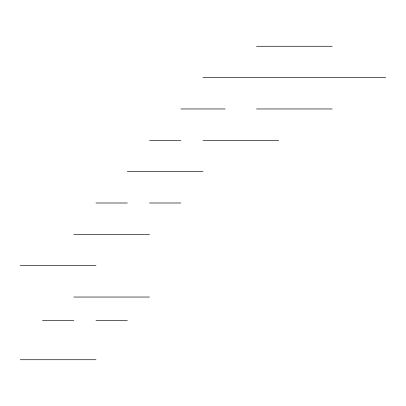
<?xml version="1.0" encoding="UTF-8"?>
<svg xmlns="http://www.w3.org/2000/svg" width="406" height="406" viewBox="0 0 406 406"><rect width="100%" height="100%" fill="white"/><g stroke="black" fill="none" stroke-linecap="round" stroke-linejoin="round"><path stroke-width="0.61" d="M256.511 46.269L332.189 46.269M203 77.617L385.7 77.617M180.832 108.96L225.168 108.96M256.511 108.96L332.189 108.96M149.489 140.309L180.832 140.309M203 140.309L278.678 140.309M127.322 171.652L203 171.652M95.978 203L127.322 203M149.489 203L180.832 203M73.811 234.348L149.489 234.348M20.3 265.691L95.978 265.691M73.811 297.04L149.489 297.04M42.468 320.547L73.811 320.547M95.978 320.547L127.322 320.547M20.3 359.731L95.978 359.731"/></g></svg>
